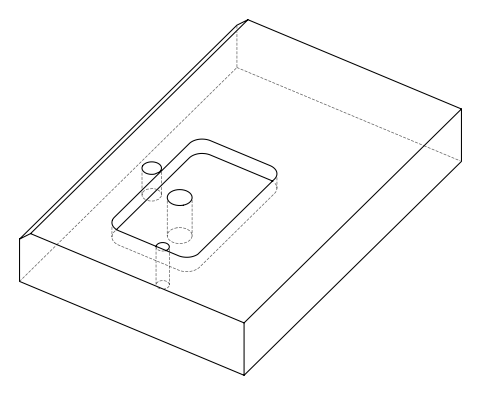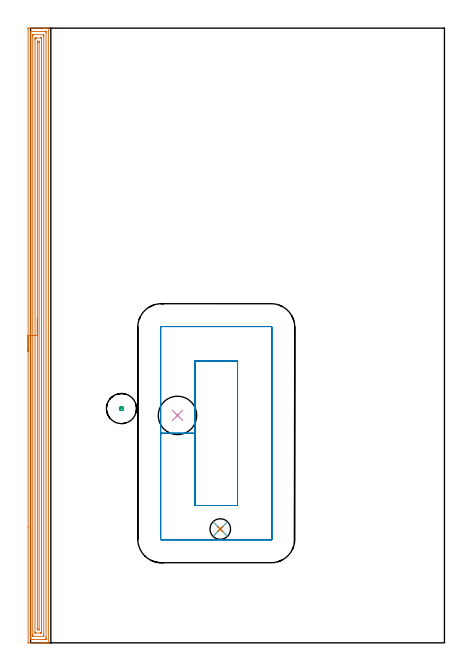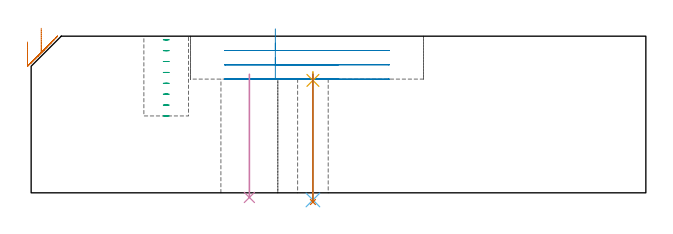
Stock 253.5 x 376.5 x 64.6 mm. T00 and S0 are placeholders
(PLAN: 7 operations, 6 tool changes, 20.6 min)
(1 AREA_MILL | FG_CHAMFER_SURFACE | UGT0205_001 | 15.28 min | 28948 mm3)
(2 MILL_RECTANGULAR_POCKET | POCKET_RECTANGULAR_STRAIGHT | UGT0201_006 | Follow Part, ap 7, ae 75% | 4.31 min | 266654 mm3)
(3 MILL_BLIND_HOLE_FROM_SOLID_MATERIAL | STEP1POCKET | UGT0201_008 | Spiral | 0.37 min | 8753 mm3)
(4 INDEXABLE_INSERT_DRILL_THROUGH_HOLE_FROM_SOLID | STEP1HOLE | NXT0302_018 | 0.21 min | 20306 mm3)
(5 SPOT_DRILL | STEP1HOLE_1 | NXT0321_9005460120000 | 0.03 min | 12 mm3)
(6 DRILL_THROUGH_HOLE_INTO_CENTER | STEP1HOLE_1 | NXT0301_051 | 0.21 min | 2337 mm3)
(7 DRILL_TO_ENLARGE_THROUGH_HOLE | STEP1HOLE_1 | NXT0301_097 | 0.22 min | 3500 mm3)
(TOOL UGT0205_001 | Chamfer Mill 20 x 3 x 45 deg. | D20 FL50 Z2)
(TOOL UGT0201_006 | End Mill 28 mm | D28 FL25 Z2)
(TOOL UGT0201_008 | End Mill 16 mm | D16 FL32 Z4)
(TOOL NXT0302_018 | Index. Insert Drill 23.5mm [880-D2350L25-03] | D23.5 PA176 FL71 Z2)
(TOOL NXT0321_9005460120000 | NC Spot Drill, 142deg, 12mm, Carbide, Uncoated | D12 PA142 FL30 Z2)
(TOOL NXT0301_051 | Carbide Drill 8mm [860.1-0800-040A1-MM 2214] | D8 PA140 FL53 Z2)
(TOOL NXT0301_097 | Carbide Drill 12.6mm [860.1-1260-063A1-MM 2214] | D12.6 PA140 FL77 Z2)
(OP 1 AREA_MILL)
G17 G21 G94 G90
T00 M6
G54
G17 G0 G90 X-1.5 Y178.25 S1061 M3
G43 Z74.6 H0
Z62.2
G94 G1 Y178.288 Z61.328 F250.
Y178.402 Z60.463
Y178.591 Z59.612
Y178.853 Z58.78
Y179.187 Z57.974
Y179.59 Z57.2
Y180.058 Z56.464
Y180.59 Z55.772
Y181.179 Z55.129
Y181.822 Z54.54
Y182.514 Z54.008
Y183.25 Z53.54
Y184.024 Z53.137
Y184.83 Z52.803
Y185.662 Z52.541
Y186.514 Z52.352
Y187.378 Z52.238
Y188.25 Z52.2
Y375.88
X-1.496 Y376.307 Z52.202
X-1.492 Y376.49 Z52.206
X-1.306 Y376.5 Z52.392
X7.788 Z61.483
X8.329 Z62.026
X8.671 Z62.367
X9.211 Z62.907
X9.553 Z63.248
X10.237 Z63.936
X10.54 Z64.24
X10.891 Y376.494 Z64.582
X10.897 Y376.492 Z64.588
X10.9 Y376.327 Z64.6
Y0.173
X10.897 Y0.008 Z64.588
X10.891 Y0.006 Z64.582
X10.54 Y0. Z64.24
X10.236 Z63.936
X9.553 Z63.248
X8.329 Z62.026
X7.788 Z61.483
X7.176 Z60.872
X-1.307 Y0.001 Z52.391
X-1.492 Y0.01 Z52.206
X-1.499 Y0.196 Z52.199
X-1.5 Y70.981 Z52.2
Y188.25
X-0.086 Z53.614
Y373.132
X-0.085 Y374.024 Z53.615
X-0.083 Y374.093 Z53.617
X-0.067 Y374.49 Z53.633
X0.33 Y374.498 Z54.03
X0.729 Y374.499 Z54.429
X1.21 Y374.5 Z54.91
X8.671 Y374.499 Z62.371
X9.154 Y374.497 Z62.854
X9.378 Y374.49 Z63.078
X9.479 Y374.471 Z63.179
X9.485 Y374.162 Z63.185
Y374.093
X9.486 Y3.368 Z63.186
X9.484 Y2.476 Z63.184
X9.483 Y2.407 Z63.183
X9.467 Y2.01 Z63.167
X9.07 Y2.002 Z62.77
X8.671 Y2.001 Z62.371
X8.19 Y2. Z61.89
X0.729 Y2.001 Z54.429
X0.246 Y2.003 Z53.946
X0.021 Y2.01 Z53.721
X-0.079 Y2.029 Z53.621
X-0.085 Y2.338 Z53.615
Y2.407
X-0.086 Y188.25 Z53.614
X1.328 Z55.028
X1.329 Y371.699 Z55.029
X1.33 Y372.306 Z55.03
X1.332 Y372.449 Z55.032
X1.335 Y372.482 Z55.035
X1.338 Y372.49 Z55.038
X1.357 Y372.494 Z55.057
X1.422 Y372.499 Z55.122
X7.788 Z61.488
X7.98 Y372.497 Z61.68
X8.034 Y372.494 Z61.734
X8.062 Y372.49 Z61.762
X8.065 Y372.476 Z61.765
X8.069 Y372.402 Z61.769
X8.07 Y372.306 Z61.77
X8.071 Y372.02 Z61.771
Y371.413
Y4.8
X8.07 Y4.194 Z61.77
X8.068 Y4.051 Z61.768
X8.065 Y4.018 Z61.765
X8.062 Y4.01 Z61.762
X8.043 Y4.007 Z61.743
X7.978 Y4.001 Z61.678
X1.612 Z55.312
X1.42 Y4.003 Z55.12
X1.366 Y4.006 Z55.066
X1.338 Y4.01 Z55.038
X1.335 Y4.024 Z55.035
X1.331 Y4.098 Z55.031
X1.329 Y4.194 Z55.029
Y4.48
X1.328 Y5.087 Z55.028
Y188.25
X2.743 Z56.443
Y369.626
X2.746 Y370.264 Z56.446
X2.75 Y370.472 Z56.45
X2.945 Y370.49 Z56.645
X3.376 Y370.5 Z57.076
X3.396 Z57.096
X6.043 Z59.743
X6.458 Y370.49 Z60.158
X6.65 Y370.482 Z60.35
X6.653 Y370.371 Z60.353
X6.657 Y369.878 Z60.357
Y6.874
X6.654 Y6.236 Z60.354
X6.65 Y6.028 Z60.35
X6.455 Y6.01 Z60.155
X6.024 Y6. Z59.724
X6.004 Z59.704
X3.357 Z57.057
X2.942 Y6.01 Z56.642
X2.749 Y6.018 Z56.449
X2.747 Y6.129 Z56.447
X2.743 Y6.622 Z56.443
Y188.25
X4.157 Z57.857
Y368.045
X4.158 Y368.252 Z57.858
X4.161 Y368.389 Z57.861
X4.164 Y368.491 Z57.864
X4.178 Y368.493 Z57.878
X4.259 Y368.497 Z57.959
X4.489 Y368.499 Z58.189
X5.141 Y368.493 Z58.841
X5.228 Y368.49 Z58.928
X5.238 Y368.148 Z58.938
X5.242 Y367.942 Z58.942
X5.243 Y367.839 Z58.943
Y8.455
X5.242 Y8.248 Z58.942
X5.239 Y8.111 Z58.939
X5.236 Y8.009 Z58.936
X5.222 Y8.007 Z58.922
X5.141 Y8.003 Z58.841
X4.911 Y8.001 Z58.611
X4.259 Y8.008 Z57.959
X4.172 Y8.01 Z57.872
X4.162 Y8.352 Z57.862
X4.158 Y8.558 Z57.858
X4.157 Y8.661 Z57.857
Y188.25
Y189.122 Z57.895
Y189.986 Z58.009
Y190.838 Z58.198
Y191.67 Z58.46
Y192.476 Z58.794
Y193.25 Z59.197
Y193.986 Z59.665
Y194.678 Z60.196
Y195.321 Z60.786
Y195.91 Z61.429
Y196.442 Z62.121
Y196.91 Z62.857
Y197.313 Z63.631
Y197.647 Z64.437
Y197.909 Z65.269
Y198.098 Z66.12
Y198.212 Z66.985
Y198.25 Z67.857
G0 Z74.6
M5
M2
(OP 2 MILL_RECTANGULAR_POCKET)
G17 G21 G94 G90
T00 M6
G54
G17 G0 G90 X100.7 Y161.615 S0 M3
G43 Z74.6 H0
Z67.6
G94 G1 Y128.4 Z58.7 F250.
Y84.1 F500.
X126.8
Y172.7
X100.7
Y128.4
X79.7
Y63.5
G3 X80.1 Y63.1 R0.4
G1 X147.4
G3 X147.8 Y63.5 R0.4
G1 Y193.3
G3 X147.4 Y193.7 R0.4
G1 X80.1
G3 X79.7 Y193.3 R0.4
G1 Y128.4
Y127.4
G0 X100.7 Y161.615 Z61.7
G1 Y128.4 Z52.8 F250.
Y84.1 F500.
X126.8
Y172.7
X100.7
Y128.4
X79.7
Y63.5
G3 X80.1 Y63.1 R0.4
G1 X147.4
G3 X147.8 Y63.5 R0.4
G1 Y193.3
G3 X147.4 Y193.7 R0.4
G1 X80.1
G3 X79.7 Y193.3 R0.4
G1 Y128.4
Y127.4
G0 X100.7 Y161.615 Z55.8
G1 Y128.4 Z46.9 F250.
Y84.1 F500.
X126.8
Y172.7
X100.7
Y128.4
X79.7
Y63.5
G3 X80.1 Y63.1 R0.4
G1 X147.4
G3 X147.8 Y63.5 R0.4
G1 Y193.3
G3 X147.4 Y193.7 R0.4
G1 X80.1
G3 X79.7 Y193.3 R0.4
G1 Y128.4
Y127.4
G0 Z74.6
M5
M2
(OP 3 MILL_BLIND_HOLE_FROM_SOLID_MATERIAL)
G17 G21 G94 G90
T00 M6
G54
G17 G0 G90 X55.7 Y143.5 S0 M3
G43 Z74.6 H0
Z63.113
G94 G3 X56.3 Y144.1 R0.6 F250.
X55.7 Y144.7 R0.6
X54.5 Y143.5 R1.2
X55.7 Y144.7 R-1.2
X55.1 Y144.1 R0.6
X55.7 Y143.5 R0.6
G0 Z58.625
G3 X56.3 Y144.1 R0.6
X55.7 Y144.7 R0.6
X54.5 Y143.5 R1.2
X55.7 Y144.7 R-1.2
X55.1 Y144.1 R0.6
X55.7 Y143.5 R0.6
G0 Z54.138
G3 X56.3 Y144.1 R0.6
X55.7 Y144.7 R0.6
X54.5 Y143.5 R1.2
X55.7 Y144.7 R-1.2
X55.1 Y144.1 R0.6
X55.7 Y143.5 R0.6
G0 Z49.65
G3 X56.3 Y144.1 R0.6
X55.7 Y144.7 R0.6
X54.5 Y143.5 R1.2
X55.7 Y144.7 R-1.2
X55.1 Y144.1 R0.6
X55.7 Y143.5 R0.6
G0 Z45.163
G3 X56.3 Y144.1 R0.6
X55.7 Y144.7 R0.6
X54.5 Y143.5 R1.2
X55.7 Y144.7 R-1.2
X55.1 Y144.1 R0.6
X55.7 Y143.5 R0.6
G0 Z40.675
G3 X56.3 Y144.1 R0.6
X55.7 Y144.7 R0.6
X54.5 Y143.5 R1.2
X55.7 Y144.7 R-1.2
X55.1 Y144.1 R0.6
X55.7 Y143.5 R0.6
G0 Z36.188
G3 X56.3 Y144.1 R0.6
X55.7 Y144.7 R0.6
X54.5 Y143.5 R1.2
X55.7 Y144.7 R-1.2
X55.1 Y144.1 R0.6
X55.7 Y143.5 R0.6
G0 Z31.7
G3 X56.3 Y144.1 R0.6
X55.7 Y144.7 R0.6
X54.5 Y143.5 R1.2
X55.7 Y144.7 R-1.2
X55.1 Y144.1 R0.6
X55.7 Y143.5 R0.6
G0 Z74.6
M5
M2
(OP 4 INDEXABLE_INSERT_DRILL_THROUGH_HOLE_FROM_SOLID)
G17 G21 G94 G90
T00 M6
G54
G17 G0 G90 X90. Y139.3 S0 M3
G43 Z74.6 H1
G94 G81 G98 Z-1.91 F250. R48.9
G80
M5
M2
(OP 5 SPOT_DRILL)
G17 G21 G94 G90
T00 M6
G54
G17 G0 G90 X116.2 Y69.7 S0 M3
G43 Z74.6 H0
G94 G81 G98 Z46.358 F250. R49.9
G80
M5
M2
(OP 6 DRILL_THROUGH_HOLE_INTO_CENTER)
G17 G21 G94 G90
T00 M6
G54
G17 G0 G90 X116.2 Y69.7 S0 M3
G43 Z74.6 H1
G94 G73 G98 Z-2.956 F250. Q7.122 R48.9
G80
M5
M2
(OP 7 DRILL_TO_ENLARGE_THROUGH_HOLE)
G17 G21 G94 G90
T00 M6
G54
G17 G0 G90 X116.2 Y69.7 S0 M3
G43 Z74.6 H1
G94 G73 G98 Z-3.793 F250. Q10.139 R48.9
G80
M5
M2
